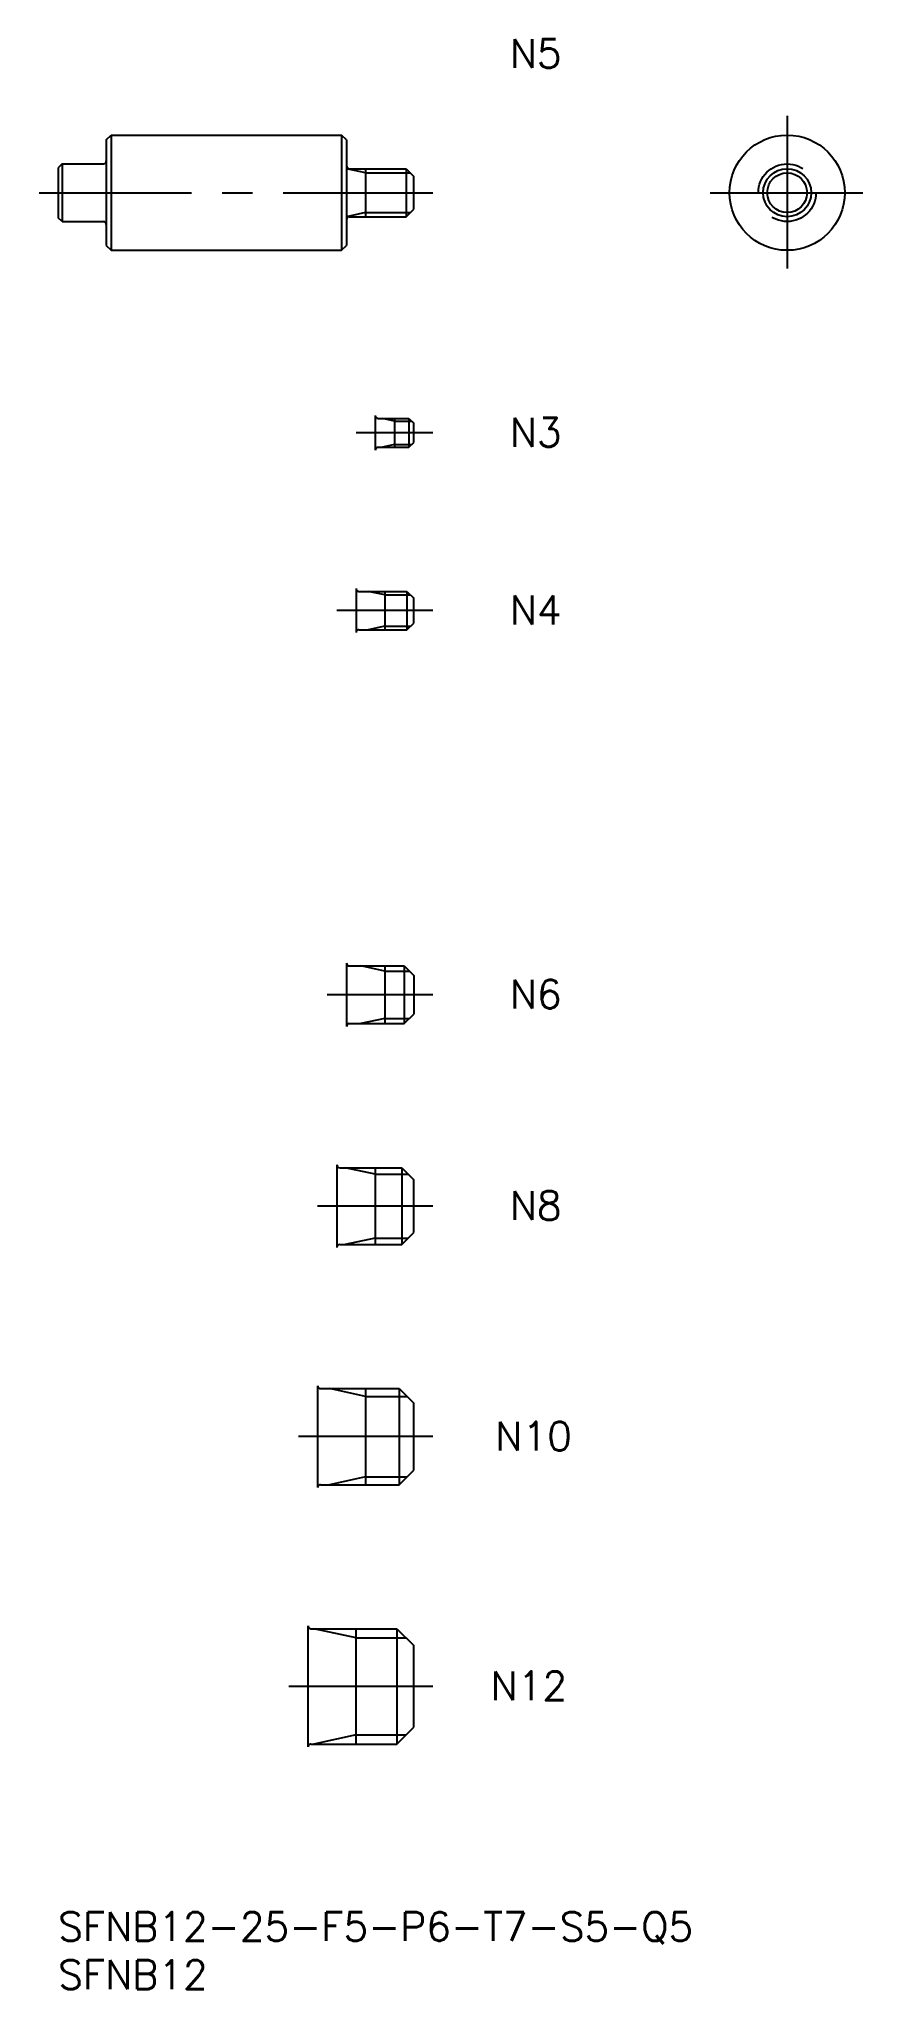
# Model space of a CAD drawing. Extents: x -2 to 84, y -8 to 195.
import ezdxf

# ---------------------------------------------------------------- set-up
doc = ezdxf.new("R2010")
doc.units = 0
doc.header["$LTSCALE"] = 0.5
doc.linetypes.add('CENTER', pattern=[50.8, 31.75, -6.35, 6.35, -6.35])
doc.linetypes.add('DASHED', pattern=[19.05, 12.7, -6.35])
for name, color, linetype in [('MSM_CENTER', 1, 'CENTER'), ('MSM_CONTINUOUS', 7, 'CONTINUOUS'), ('MSM_DASHED', 4, 'DASHED'), ('MSM_NARROW', 5, 'CONTINUOUS'), ('MSM_PART_NUMBER', 7, 'CONTINUOUS')]:
    doc.layers.add(name, color=color, linetype=linetype)
doc.styles.get("Standard").update_dxf_attribs({"font": 'txt.shx', "height": 1, "bigfont": 'bigfont.shx'})

# ---------------------------------------------------------------- blocks, each defined once
blk = doc.blocks.new('*U18')
at = {"layer": 'MSM_PART_NUMBER'}
blk.add_text('SFNB12-25-F5-P6-T7-S5-Q5', height=3, dxfattribs=at).set_placement((0, -3))
blk = doc.blocks.new('*U19')
at = {"layer": 'MSM_PART_NUMBER'}
blk.add_text('SFNB12', height=3, dxfattribs=at).set_placement((0, -8))
blk = doc.blocks.new('*U20')
at = {"layer": 'MSM_PART_NUMBER'}
blk.add_text('N12', height=3, dxfattribs=at).set_placement((45, 22.06))
blk = doc.blocks.new('*U21')
at = {"layer": 'MSM_PART_NUMBER'}
blk.add_text('N10', height=3, dxfattribs=at).set_placement((45.5, 48.06))
blk = doc.blocks.new('*U22')
at = {"layer": 'MSM_PART_NUMBER'}
blk.add_text('N8', height=3, dxfattribs=at).set_placement((47, 72.06))
blk = doc.blocks.new('*U23')
at = {"layer": 'MSM_PART_NUMBER'}
blk.add_text('N6', height=3, dxfattribs=at).set_placement((47, 94.06))
blk = doc.blocks.new('*U24')
at = {"layer": 'MSM_PART_NUMBER'}
blk.add_text('N5', height=3, dxfattribs=at).set_placement((47, 192))
blk = doc.blocks.new('*U25')
at = {"layer": 'MSM_PART_NUMBER'}
blk.add_text('N4', height=3, dxfattribs=at).set_placement((47, 134.06))
blk = doc.blocks.new('*U26')
at = {"layer": 'MSM_PART_NUMBER'}
blk.add_text('N3', height=3, dxfattribs=at).set_placement((47, 152.56))

msp = doc.modelspace()

# ---------------------------------------------------------------- linework, layer by layer
at = {"layer": 'MSM_CENTER'}
for p, q in [((75.87, 187), (75.87, 171)), ((-2, 179), (39, 179)), ((67.87, 179), (83.87, 179)), ((39, 154), (31, 154)), ((39, 135.5), (29, 135.5)), ((39, 95.5), (28, 95.5)), ((39, 73.5), (27, 73.5)), ((39, 49.5), (25, 49.5)), ((39, 23.5), (24, 23.5))]:
    msp.add_line(p, q, dxfattribs=at)
at = {"layer": 'MSM_CONTINUOUS'}
for p, q in [((5, 184.5), (5.5, 185)), ((5.5, 185), (5.5, 173)), ((5.5, 185), (29.5, 185)), ((29.5, 185), (29.5, 173)), ((30, 184.5), (29.5, 185)), ((5, 184.5), (5, 173.5)), ((30, 184.5), (30, 173.5)), ((0.4, 182), (0, 181.6)), ((0, 181.6), (0, 176.4)), ((0.4, 182), (4.7, 182)), ((0.4, 182), (0.4, 176)), ((30.3, 181.5), (36.2, 181.5)), ((32, 181.5), (32, 176.5)), ((36.2, 181.5), (37, 180.7)), ((36.2, 181.5), (36.2, 176.5)), ((37, 177.3), (37, 180.7)), ((36.2, 176.5), (37, 177.3)), ((0.4, 176), (0, 176.4)), ((0.4, 176), (4.7, 176)), ((30.3, 176.5), (36.2, 176.5)), ((5, 173.5), (5.5, 173)), ((5.5, 173), (29.5, 173)), ((29.5, 173), (30, 173.5)), ((33, 155.8), (33, 152.2)), ((33.3, 155.5), (36.5, 155.5)), ((35, 155.5), (35, 152.5)), ((36.5, 155.5), (37, 155)), ((36.5, 155.5), (36.5, 152.5)), ((37, 153), (37, 155)), ((33.3, 152.5), (36.5, 152.5)), ((36.5, 152.5), (37, 153)), ((31, 137.8), (31, 133.2)), ((31.3, 137.5), (36.3, 137.5)), ((34, 137.5), (34, 133.5)), ((36.3, 137.5), (37, 136.8)), ((36.3, 137.5), (36.3, 133.5)), ((37, 134.2), (37, 136.8)), ((36.3, 133.5), (37, 134.2)), ((31.3, 133.5), (36.3, 133.5)), ((30, 98.8), (30, 92.2)), ((30.3, 98.5), (36, 98.5)), ((34, 98.5), (34, 92.5)), ((36, 98.5), (37, 97.5)), ((36, 98.5), (36, 92.5)), ((37, 97.5), (37, 93.5)), ((36, 92.5), (37, 93.5)), ((30.3, 92.5), (36, 92.5)), ((29, 77.8), (29, 69.2)), ((29.3, 77.5), (35.75, 77.5)), ((33, 77.5), (33, 69.5)), ((35.75, 77.5), (37, 76.25)), ((35.75, 77.5), (35.75, 69.5)), ((37, 70.75), (37, 76.25)), ((29.3, 69.5), (35.75, 69.5)), ((35.75, 69.5), (37, 70.75)), ((27, 54.8), (27, 44.2)), ((27.3, 54.5), (35.5, 54.5)), ((32, 54.5), (32, 44.5)), ((35.5, 54.5), (37, 53)), ((35.5, 54.5), (35.5, 44.5)), ((37, 46), (37, 53)), ((35.5, 44.5), (37, 46)), ((27.3, 44.5), (35.5, 44.5)), ((26, 17.2), (26, 29.8)), ((26.3, 29.5), (35.25, 29.5)), ((31, 17.5), (31, 29.5)), ((35.25, 29.5), (37, 27.75)), ((35.25, 29.5), (35.25, 17.5)), ((37, 19.25), (37, 27.75)), ((35.25, 17.5), (37, 19.25)), ((26.3, 17.5), (35.25, 17.5))]:
    msp.add_line(p, q, dxfattribs=at)
for radius in [6, 2.5]:
    msp.add_circle((75.87, 179), radius, dxfattribs=at)
for centre, start, end in [((4.7, 182.3), 270, 0), ((30.3, 181.8), 180, 270), ((4.7, 175.7), 0, 90), ((30.3, 176.2), 90, 180), ((33.3, 155.8), 180, 270), ((33.3, 152.2), 90, 180), ((31.3, 137.8), 180, 270), ((31.3, 133.2), 90, 180), ((30.3, 98.8), 180, 270), ((30.3, 92.2), 90, 180), ((29.3, 77.8), 180, 270), ((29.3, 69.2), 90, 180), ((27.3, 54.8), 180, 270), ((27.3, 44.2), 90, 180), ((26.3, 29.8), 180, 270), ((26.3, 17.2), 90, 180)]:
    msp.add_arc(centre, 0.3, start, end, dxfattribs=at)
at = {"layer": 'MSM_DASHED'}
msp.add_circle((75.87, 179), 3, dxfattribs=at)
at = {"layer": 'MSM_NARROW'}
for p, q in [((32, 181.07), (30, 181.5)), ((32, 181.07), (36.63, 181.07)), ((32, 176.93), (30, 176.5)), ((32, 176.93), (36.63, 176.93)), ((35, 155.23), (33.75, 155.5)), ((35, 155.23), (36.77, 155.23)), ((35, 152.77), (33.75, 152.5)), ((35, 152.77), (36.77, 152.77)), ((34, 137.12), (32.25, 137.5)), ((34, 137.12), (36.68, 137.12)), ((34, 133.88), (32.25, 133.5)), ((34, 133.88), (36.68, 133.88)), ((34, 97.96), (31.5, 98.5)), ((34, 97.96), (36.54, 97.96)), ((34, 93.04), (31.5, 92.5)), ((34, 93.04), (36.54, 93.04)), ((33, 76.82), (29.87, 77.5)), ((33, 76.82), (36.43, 76.82)), ((33, 70.18), (29.87, 69.5)), ((33, 70.18), (36.43, 70.18)), ((32, 53.69), (28.25, 54.5)), ((32, 53.69), (36.31, 53.69)), ((32, 45.31), (28.25, 44.5)), ((32, 45.31), (36.31, 45.31)), ((31, 28.55), (26.62, 29.5)), ((31, 28.55), (36.2, 28.55)), ((31, 18.45), (26.62, 17.5)), ((31, 18.45), (36.2, 18.45))]:
    msp.add_line(p, q, dxfattribs=at)
msp.add_circle((75.87, 179), 2.07, dxfattribs=at)

# ---------------------------------------------------------------- block references
at = {"layer": 'MSM_CONTINUOUS'}
for name in ['*U24', '*U26', '*U25', '*U23', '*U22', '*U21', '*U20', '*U18', '*U19']:
    msp.add_blockref(name, (0, 0), dxfattribs=at)

doc.saveas('drawing.dxf')
